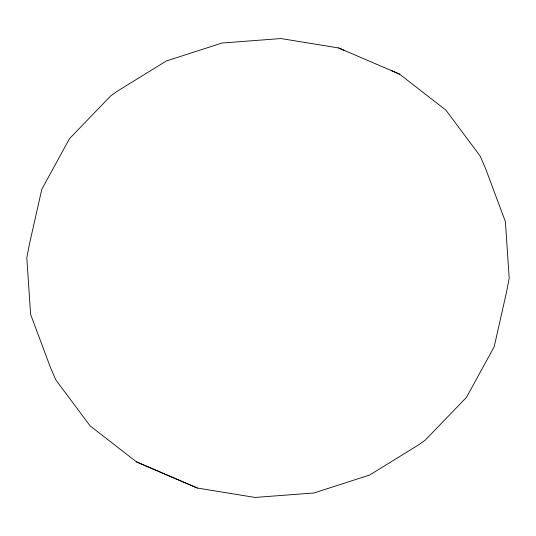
<?xml version="1.0" encoding="UTF-8"?>
<svg xmlns="http://www.w3.org/2000/svg" width="536" height="536" viewBox="0 0 536 536"><rect width="100%" height="100%" fill="white"/><g stroke="black" fill="none" stroke-linecap="round" stroke-linejoin="round"><path stroke-width="0.8" d="M399.514 74.109L338.658 47.959L280.958 38.559L222.172 43.001L166.307 60.983L117.176 91.274L110.664 95.944L69.526 138.65L41.808 189.242L29.4 244.269L26.8 257.749L30.619 314.424L50.612 367.944L55.824 379.89L90.035 425.805L136.486 461.891L197.342 488.041L255.042 497.442L313.828 492.999L369.693 475.017L418.824 444.726L425.336 440.056L466.474 397.35L494.192 346.758L506.6 291.731L509.2 278.251L505.381 221.576L485.388 168.056L480.176 156.11L445.965 110.195L399.514 74.109L391.354 70.551M136.486 461.891L197.342 488.041M338.658 47.959L344.005 50.31"/></g></svg>
